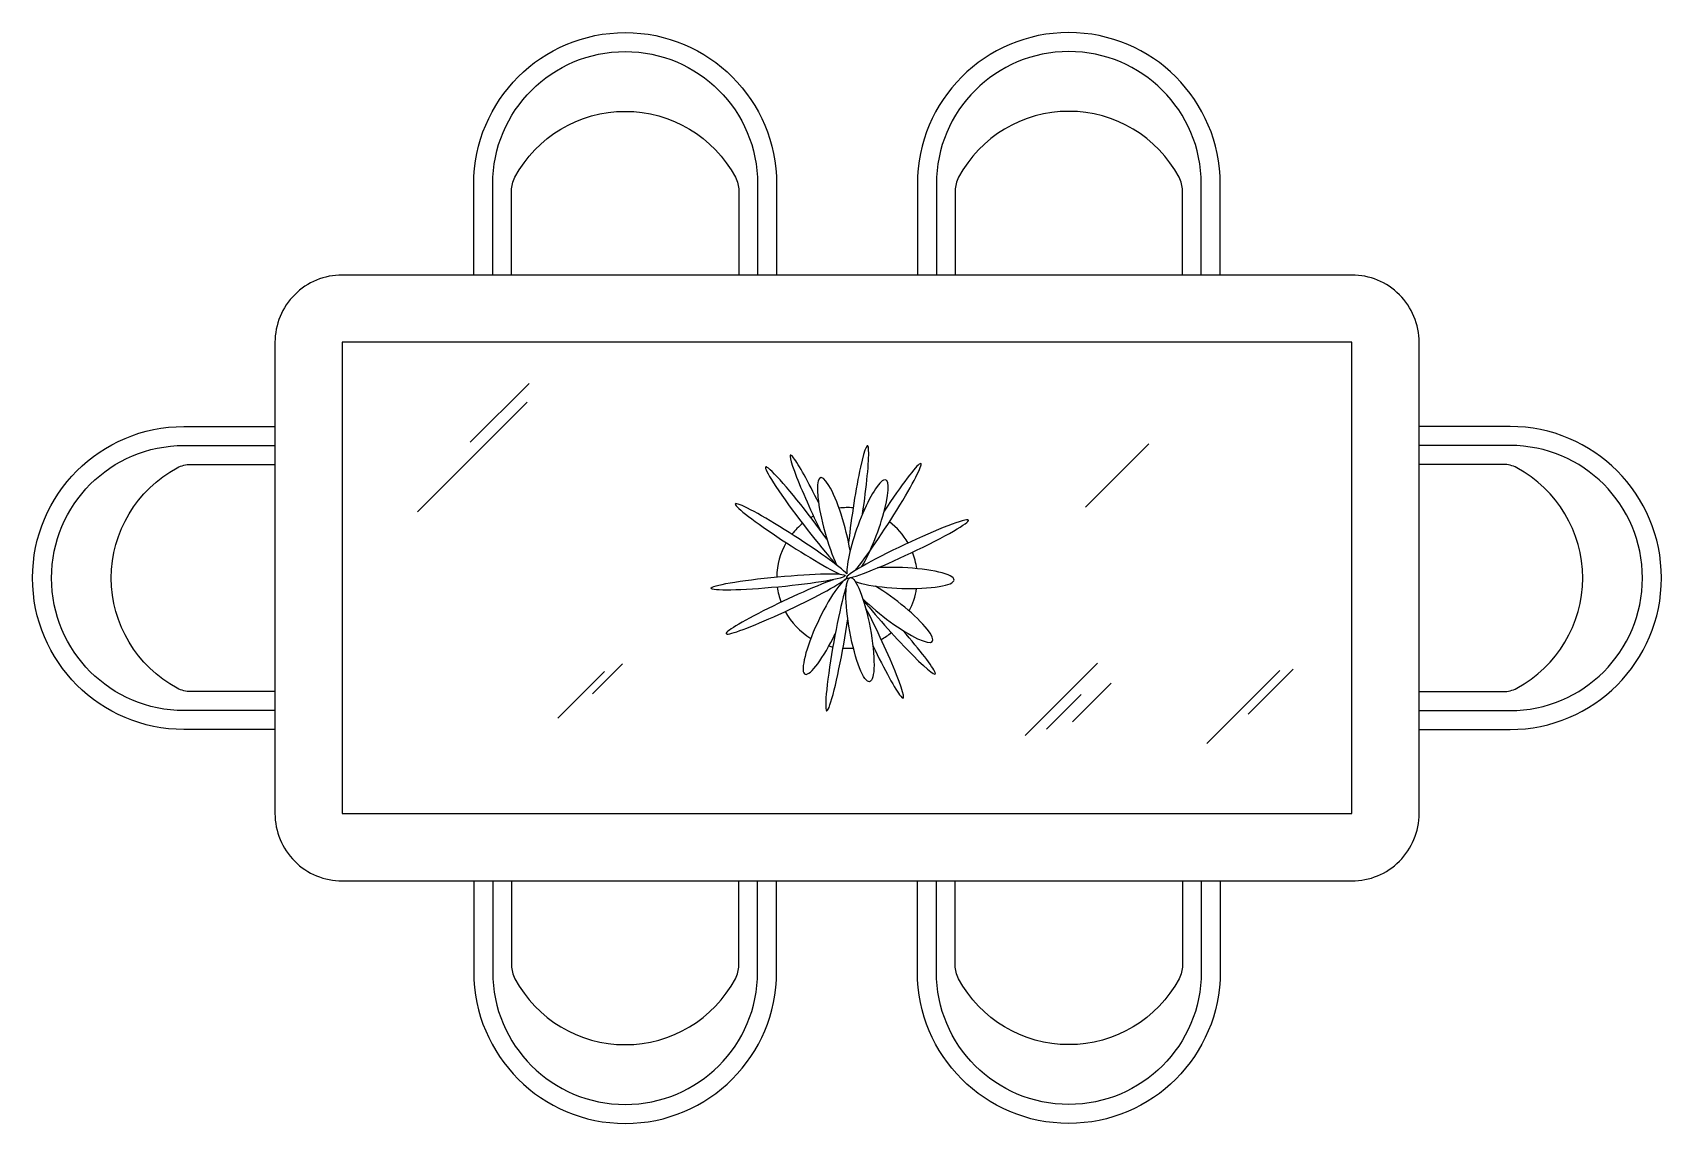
# Model space of a CAD drawing. Header units: millimetres. Extents: x -969.02 to -966.6, y 2628.33 to 2629.95.
import ezdxf

# ---------------------------------------------------------------- set-up
doc = ezdxf.new("R2010")
doc.units = ezdxf.units.MM
doc.header["$LTSCALE"] = 10
doc.layers.add('Móveis_mesas', color=2, linetype='Continuous')

msp = doc.modelspace()

# ---------------------------------------------------------------- linework, layer by layer
at = {"layer": 'Móveis_mesas', "color": 1}
for p, q in [((-968.3714, 2629.34), (-968.284, 2629.4273)), ((-968.45, 2629.2367), (-968.287, 2629.3997)), ((-967.4572, 2629.2438), (-967.3634, 2629.3377)), ((-968.2415, 2628.9301), (-968.1722, 2628.9994)), ((-968.19, 2628.9665), (-968.1454, 2629.011)), ((-967.5467, 2628.9043), (-967.4392, 2629.0118)), ((-967.2769, 2628.8925), (-967.1685, 2629.001)), ((-967.2157, 2628.9362), (-967.1488, 2629.0031)), ((-967.4768, 2628.9247), (-967.4193, 2628.9822)), ((-967.4637, 2628.9654), (-967.5154, 2628.9138))]:
    msp.add_line(p, q, dxfattribs=at)
at = {"layer": 'Móveis_mesas'}
for points in [[(-968.3662, 2629.5885), (-968.3662, 2629.7236, -1), (-967.9162, 2629.7236), (-967.9162, 2629.5885)], [(-967.2571, 2629.5885), (-967.2571, 2629.7236, 1), (-967.7071, 2629.7236), (-967.7071, 2629.5885)], [(-968.6616, 2628.9135), (-968.7968, 2628.9135, -1), (-968.7968, 2629.3635), (-968.6616, 2629.3635)], [(-966.9616, 2628.9135), (-966.8265, 2628.9135, 1), (-966.8265, 2629.3635), (-966.9616, 2629.3635)], [(-968.3662, 2628.6885), (-968.3662, 2628.5533, 1), (-967.9162, 2628.5533), (-967.9162, 2628.6885)], [(-967.2571, 2628.6885), (-967.2571, 2628.5533, -1), (-967.7071, 2628.5533), (-967.7071, 2628.6885)]]:
    msp.add_lwpolyline(points, format="xyb", dxfattribs=at)
at = {"layer": 'Móveis_mesas', "color": 1}
for points in [[(-968.3381, 2629.5885), (-968.3381, 2629.7236, -1), (-967.9444, 2629.7236), (-967.9444, 2629.5885)], [(-967.2852, 2629.5885), (-967.2852, 2629.7236, 1), (-967.6789, 2629.7236), (-967.6789, 2629.5885)], [(-968.31, 2629.5885), (-968.31, 2629.7137, -0.123742), (-968.305, 2629.7336, -0.598296), (-967.9775, 2629.7336, -0.123742), (-967.9725, 2629.7137), (-967.9725, 2629.5885)], [(-967.3133, 2629.5885), (-967.3133, 2629.7137, 0.123742), (-967.3183, 2629.7336, 0.598296), (-967.6458, 2629.7336, 0.123742), (-967.6508, 2629.7137), (-967.6508, 2629.5885)], [(-968.6616, 2628.9416), (-968.7968, 2628.9416, -1), (-968.7968, 2629.3353), (-968.6616, 2629.3353)], [(-966.9616, 2628.9416), (-966.8265, 2628.9416, 1), (-966.8265, 2629.3353), (-966.9616, 2629.3353)], [(-968.6616, 2628.9697), (-968.7869, 2628.9697, -0.123742), (-968.8068, 2628.9747, -0.598296), (-968.8068, 2629.3022, -0.123742), (-968.7869, 2629.3072), (-968.6616, 2629.3072)], [(-966.9616, 2628.9697), (-966.8364, 2628.9697, 0.123742), (-966.8165, 2628.9747, 0.598296), (-966.8165, 2629.3022, 0.123742), (-966.8364, 2629.3072), (-966.9616, 2629.3072)], [(-968.3381, 2628.6885), (-968.3381, 2628.5533, 1), (-967.9444, 2628.5533), (-967.9444, 2628.6885)], [(-968.31, 2628.6885), (-968.31, 2628.5632, 0.123742), (-968.305, 2628.5433, 0.598296), (-967.9775, 2628.5433, 0.123742), (-967.9725, 2628.5632), (-967.9725, 2628.6885)], [(-967.2852, 2628.6885), (-967.2852, 2628.5533, -1), (-967.6789, 2628.5533), (-967.6789, 2628.6885)], [(-967.3133, 2628.6885), (-967.3133, 2628.5632, -0.123742), (-967.3183, 2628.5433, -0.598296), (-967.6458, 2628.5433, -0.123742), (-967.6508, 2628.5632), (-967.6508, 2628.6885)]]:
    msp.add_lwpolyline(points, format="xyb", dxfattribs=at)
at = {"layer": 'Móveis_mesas'}
msp.add_lwpolyline([(-968.5616, 2628.6885), (-967.0616, 2628.6885, 0.414214), (-966.9616, 2628.7885), (-966.9616, 2629.4885, 0.414214), (-967.0616, 2629.5885), (-968.5616, 2629.5885, 0.414214), (-968.6616, 2629.4885), (-968.6616, 2628.7885, 0.414214)], format="xyb", close=True, dxfattribs=at)
at = {"layer": 'Móveis_mesas', "color": 1}
msp.add_lwpolyline([(-968.5616, 2628.7885), (-967.0616, 2628.7885), (-967.0616, 2629.4885), (-968.5616, 2629.4885)], close=True, dxfattribs=at)
for start, end in [(84.9937, 96.5063), (129.1895, 141.5111), (118.4069, 120.8582), (75.7198, 76.6818), (29.8019, 52.9142), (149.8271, 179.1657), (7.6378, 21.4866), (187.494, 200.1359), (332.0512, 351.4496), (208.4425, 239.0967), (299.0994, 309.0518), (255.0593, 258.3838), (266.707, 275.2357)]:
    msp.add_arc((-967.8116, 2629.1385), 0.1045, start, end, dxfattribs=at)
for centre, major_axis, ratio, start_param, end_param in [((-967.7959, 2629.2359), (0.0147, 0.099), 0.075778, 4.701072, 8.33168), ((-967.853, 2629.2305), (-0.0427, 0.0906), 0.075778, 4.888746, 8.045791), ((-967.8716, 2629.2239), (-0.0608, 0.0795), 0.075778, 4.296299, 8.809257), ((-967.83, 2629.2116), (-0.0208, 0.0758), 0.195692, 4.215806, 8.590586), ((-967.7562, 2629.2241), (0.0542, 0.0842), 0.075778, 3.67666, 7.739939), ((-967.7812, 2629.2104), (0.0271, 0.0738), 0.195692, 3.947329, 9.022809), ((-967.8934, 2629.1944), (-0.0842, 0.0542), 0.075778, 3.443179, 8.910776), ((-967.7219, 2629.1816), (0.0906, 0.0427), 0.075778, 3.479471, 9.720255), ((-967.7312, 2629.1385), (0.0786, -0.003), 0.195692, 3.669806, 8.323414), ((-967.9006, 2629.0984), (-0.0906, -0.0427), 0.075778, 3.82251, 9.198289), ((-967.8409, 2629.0669), (-0.0332, -0.0713), 0.195692, 3.354294, 7.791596), ((-967.8243, 2629.0398), (-0.0175, -0.0986), 0.075778, 3.632777, 8.2616), ((-967.7469, 2629.0923), (0.0622, -0.0481), 0.195692, 4.150862, 8.364474), ((-967.7472, 2629.0701), (0.0668, -0.0745), 0.075778, 4.15617, 7.657719), ((-967.7707, 2629.0504), (0.0427, -0.0906), 0.075778, 4.813593, 8.329949)]:
    msp.add_ellipse(centre, major_axis=major_axis, ratio=ratio, start_param=start_param, end_param=end_param, dxfattribs=at)
for centre, major_axis, ratio in [((-967.9141, 2629.1326), (-0.0997, -0.0094), 0.075778), ((-967.7924, 2629.0617), (0.0144, -0.0773), 0.195692)]:
    msp.add_ellipse(centre, major_axis=major_axis, ratio=ratio, dxfattribs=at)

doc.saveas('drawing.dxf')
